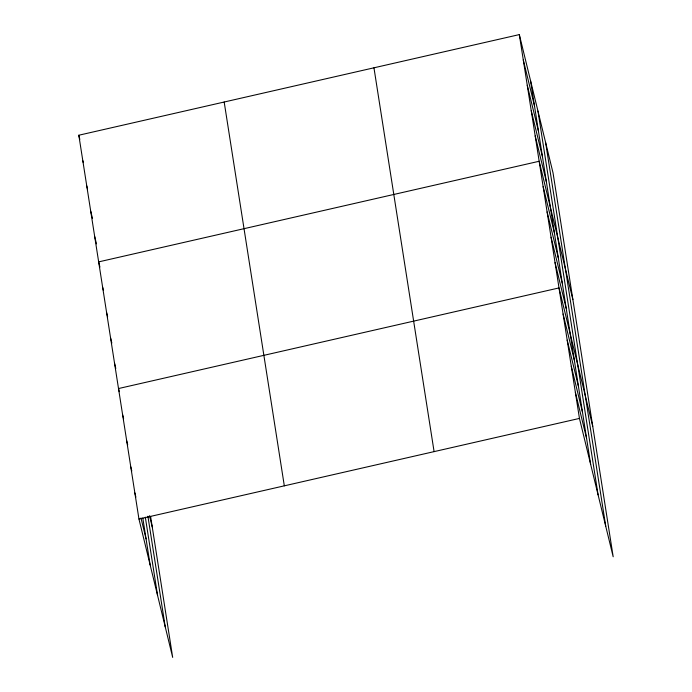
<?xml version="1.0" encoding="UTF-8"?>
<svg xmlns="http://www.w3.org/2000/svg" width="692" height="692" viewBox="0 0 692 692"><rect width="100%" height="100%" fill="white"/><g stroke="black" fill="none" stroke-linecap="round" stroke-linejoin="round"><path stroke-width="1.04" d="M150.579 516.344L172.68 657.4L138.954 519.043L78.819 135.225L519.32 34.6L553.046 172.957L613.181 556.775L579.455 418.418L519.32 34.6M138.954 519.043L579.455 418.418M523.29 59.936L534.483 105.867M527.261 85.263L538.454 131.195M531.222 110.599L542.424 156.53M535.193 135.926L546.395 181.866M572.889 299.619L539.163 161.262L98.662 261.887L99.933 267.103M543.134 186.589L554.335 232.529M547.104 211.925L558.297 257.857M551.074 237.261L562.267 283.192M555.045 262.588L566.238 308.52M592.741 426.281L559.006 287.924L118.505 388.549L119.266 391.681M563.098 314.021L574.299 359.952M567.189 340.118L578.382 386.058M571.281 366.224L582.474 412.155M575.363 392.321L586.565 438.252M78.819 135.225L79.831 139.395M82.781 160.553L83.291 162.646M86.751 185.888L87.521 189.02M90.721 211.216L92.503 218.525M94.692 236.552L96.473 243.861M102.632 287.215L103.393 290.346M106.603 312.55L107.615 316.728M110.564 337.878L111.845 343.102M114.535 363.213L115.806 368.429M149.507 515.722L152.231 526.897M122.596 414.646L123.617 418.824M126.688 440.743L127.7 444.921M130.771 466.849L131.791 471.018M134.862 492.946L135.883 497.124M140.969 517.997L146.064 538.878M545.607 142.457L605.751 526.275M537.952 111.031L598.087 494.858M530.513 80.531L590.657 464.358M373.957 67.807L434.092 451.625M224.182 102.018L284.317 485.836M147.906 516.241L165.25 626.9M145.32 517.175L157.586 595.475M142.794 517.997L150.147 564.975"/></g></svg>
